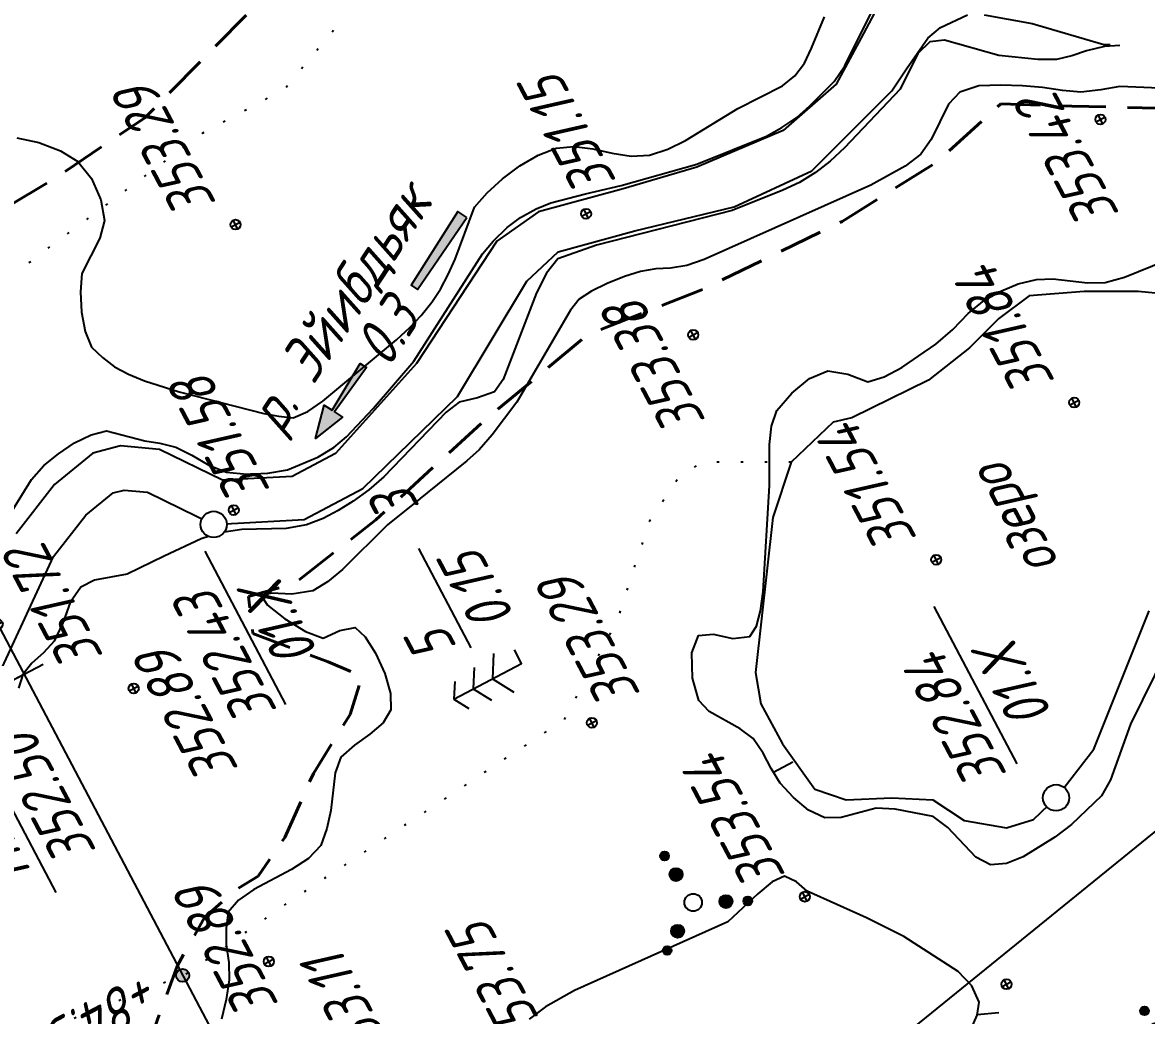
# Model space of a CAD drawing. Extents: x 1519167 to 1519613, y 2186570 to 2187012.
# Drawn here: x 1519408 to 1519459.5, y 2186813.5 to 2186859 of the extents above; entities that cross this region are included whole.
import ezdxf
from ezdxf.enums import TextEntityAlignment as Align

# ---------------------------------------------------------------- set-up
doc = ezdxf.new("R2010")
doc.units = 0
doc.linetypes.add('IZ_HIDDEN', pattern=[3, 2, -1])
doc.linetypes.add('ИИDot', pattern=[1, 0, -1])
for name, color, linetype, lineweight in [('ИИ_ГИДРОГРАФИЯ_025', 3, 'Continuous', 25), ('ИИ_ГИДРОЛОГИЯ_025', 150, 'Continuous', 25), ('ИИ_КОНТУР_025', 7, 'ИИDot', 25), ('ИИ_ОТМЕТКА_025', 7, 'Continuous', 25), ('ИИ_ПИКЕТАЖ_025', 7, 'Continuous', 25), ('ИИ_РАЗМЕР_025', 7, 'Continuous', 25), ('ИИ_РЕЛЬЕФ_025', 34, 'Continuous', 25), ('ИИ_ТЕКСТ_025', 7, 'Continuous', 25), ('ИИ_ТРАССА_АД_025', 1, 'Continuous', 25), ('ИИ_ТРАССА_ЛЭП_025', 7, 'Continuous', 25), ('ИИ_УГОДЬЯ_025', 7, 'Continuous', 25)]:
    doc.layers.add(name, color=color, linetype=linetype, lineweight=lineweight)
doc.styles.add('VNIPISIMPLEXCUR', font='simplex.shx', dxfattribs={"width": 0.8, "oblique": 15})
doc.dimstyles.new('ИИ-1000-м-dm$2', dxfattribs={"dimtxt": 2.5, "dimasz": 2.5, "dimexe": 1.25, "dimexo": 0, "dimgap": 1, "dimtad": 2, "dimtoh": 1, "dimzin": 1, "dimdsep": 46, "dimtxsty": 'VNIPISIMPLEXCUR', "dimcen": 2.5, "dimaunit": 1, "dimazin": 0, "dimtfac": 1, "dimtmove": 1, "dimatfit": 2, "dimfxl": 1, "dimarcsym": 0})

# ---------------------------------------------------------------- blocks, each defined once
blk = doc.blocks.new('ИИ053952')
at = {"linetype": 'Continuous', "lineweight": 25}
h = blk.add_hatch(color=0, dxfattribs=at)
edge = h.paths.add_edge_path()
edge.add_arc((-1.309, 2.13), 0.2, 0, 360)
h = blk.add_hatch(color=0, dxfattribs=at)
edge = h.paths.add_edge_path()
edge.add_arc((-0.785, 1.278), 0.3, 0, 360)
h = blk.add_hatch(color=0, dxfattribs=at)
edge = h.paths.add_edge_path()
edge.add_arc((1.499, 0.041), 0.3, 0, 360)
h = blk.add_hatch(color=0, dxfattribs=at)
edge = h.paths.add_edge_path()
edge.add_arc((2.499, 0.068), 0.2, 0, 360)
h = blk.add_hatch(color=0, dxfattribs=at)
edge = h.paths.add_edge_path()
edge.add_arc((-0.714, -1.319), 0.3, 0, 360)
h = blk.add_hatch(color=0, dxfattribs=at)
edge = h.paths.add_edge_path()
edge.add_arc((-1.19, -2.198), 0.2, 0, 360)
at = {"color": 0, "linetype": 'Continuous', "lineweight": 25}
for centre, radius in [((-1.309, 2.13), 0.2), ((-0.785, 1.278), 0.3), ((0, 0), 0.4), ((1.499, 0.041), 0.3), ((2.499, 0.068), 0.2), ((-0.714, -1.319), 0.3), ((-1.19, -2.198), 0.2)]:
    blk.add_circle(centre, radius, dxfattribs=at)
blk = doc.blocks.new('PICKET')
at = {"color": 0, "linetype": 'Continuous', "lineweight": 25}
for p, q in [((-0.23, 0), (0.23, 0)), ((0, 0.23), (0, -0.23))]:
    blk.add_line(p, q, dxfattribs=at)
blk.add_circle((0, 0), 0.23, dxfattribs=at)
at = {"color": 0, "linetype": 'Continuous', "style": 'VNIPISIMPLEXCUR', "oblique": 15, "width": 0.8}
blk.add_attdef('OTMETKA', (1.25, 0.3), '', height=2, dxfattribs=at)
at = {"color": 8, "linetype": 'Continuous', "style": 'VNIPISIMPLEXCUR', "oblique": 15, "width": 0.8, "flags": 1}
blk.add_attdef('NOMER', (1.25, -2.7), '', height=2, dxfattribs=at)
blk = doc.blocks.new('ИИ053296')
at = {"color": 0, "linetype": 'Continuous', "lineweight": 25}
blk.add_lwpolyline([(0, 0), (1, 0)], dxfattribs=at)
blk = doc.blocks.new('ИИ052131')
at = {"color": 7, "linetype": 'Continuous', "style": 'VNIPISIMPLEXCUR', "oblique": 15, "width": 0.8}
for tag, p in [('HEIGHT', (1.3, 0.7)), ('DATE', (1.3, -2.7))]:
    blk.add_attdef(tag, p, '', height=2, dxfattribs=at)
at = {"color": 0, "linetype": 'Continuous', "lineweight": 25}
blk.add_wipeout([(-0.532, -0.284), (-0.466, -0.382), (-0.382, -0.466), (-0.284, -0.532), (-0.175, -0.577), (-0.059, -0.6), (0.059, -0.6), (0.175, -0.577), (0.284, -0.532), (0.382, -0.466), (0.466, -0.382), (0.532, -0.284), (0.577, -0.175), (0.6, -0.059), (0.6, 0.059), (0.577, 0.175), (0.532, 0.284), (0.466, 0.382), (0.382, 0.466), (0.284, 0.532), (0.175, 0.577), (0.059, 0.6), (-0.059, 0.6), (-0.175, 0.577), (-0.284, 0.532), (-0.382, 0.466), (-0.466, 0.382), (-0.532, 0.284), (-0.577, 0.175), (-0.6, 0.059), (-0.6, -0.059), (-0.577, -0.175)], dxfattribs=at)
blk.add_circle((0, 0), 0.6, dxfattribs=at)
blk = doc.blocks.new('ИИ053672А')
at = {"color": 0, "linetype": 'Continuous'}
for points in [[(0.7, 3.096), (0, 3.5), (-0.7, 3.096)], [(0, 3.5), (0, 0), (0.7, 0)], [(0.85, 2.009), (0, 2.5), (-0.85, 2.009)], [(1, 0.923), (0, 1.5), (-1, 0.923)]]:
    blk.add_lwpolyline(points, dxfattribs=at)
at = {"color": 0, "linetype": 'Continuous', "style": 'VNIPISIMPLEXCUR', "oblique": 15, "width": 0.8}
blk.add_attdef('RACE1', text='', height=2, dxfattribs=at).set_placement((-2, 2.25), align=Align.RIGHT)
blk.add_attdef('HEIGHT', (2, 2.25), '', height=2, dxfattribs=at)
blk.add_attdef('DISTANCE', text='', height=2, dxfattribs=at).set_placement((8.5, 1.75), align=Align.MIDDLE_LEFT)
blk.add_attdef('RACE2', text='', height=2, dxfattribs=at).set_placement((-2, 1.25), align=Align.TOP_RIGHT)
blk.add_attdef('THICKNESS', text='', height=2, dxfattribs=at).set_placement((2, 1.25), align=Align.TOP_LEFT)
blk = doc.blocks.new('*D42')
at = {"layer": 'Defpoints', "color": 0, "transparency": 16777216}
for p in [(1519482.409, 2186840.189), (1519363.307, 2186746.816), (1519375.849, 2186713.319), (1519273.871, 2186671.021), (1519434.058, 2186602.839)]:
    blk.add_point(p, dxfattribs=at)
at = {"layer": 'ИИ_РАЗМЕР_025', "color": 0, "lineweight": -2, "transparency": 16777216}
for p, q in [((1519367.834, 2186756.781), (1519364.262, 2186763.563)), ((1519362.071, 2186747.221), (1519367.834, 2186756.781)), ((1519360.927, 2186741.642), (1519357.69, 2186747.786))]:
    blk.add_line(p, q, dxfattribs=at)
blk.add_arc((1519360.927, 2186741.642), 5.695, 59.2744, 97.5583, dxfattribs=at)
at = {"layer": 'ИИ_РАЗМЕР_025', "color": 0, "transparency": 16777216}
for points in [[(1519360.279, 2186746.97), (1519360.077, 2186747.605), (1519358.272, 2186746.68)], [(1519364.055, 2186746.79), (1519363.619, 2186746.285), (1519365.35, 2186745.23)]]:
    blk.add_solid(points, dxfattribs=at)
at = {"layer": 'ИИ_РАЗМЕР_025', "color": 0, "transparency": 16777216, "insert": (1519364.436, 2186759.605), "char_height": 2, "attachment_point": 5, "rotation": 117.7798, "style": 'VNIPISIMPLEXCUR'}
blk.add_mtext("78°44'", dxfattribs=at)
blk = doc.blocks.new('*D43')
at = {"layer": 'Defpoints', "color": 0, "transparency": 16777216}
for p in [(1519297.92, 2186946.834), (1519482.409, 2186840.189), (1519396.448, 2186775.815), (1519273.871, 2186671.021), (1519469.341, 2186621.426)]:
    blk.add_point(p, dxfattribs=at)
at = {"layer": 'ИИ_РАЗМЕР_025', "color": 0, "lineweight": -2, "transparency": 16777216}
for p, q in [((1519395.361, 2186782.255), (1519391.789, 2186789.037)), ((1519394.405, 2186776.485), (1519395.361, 2186782.255))]:
    blk.add_line(p, q, dxfattribs=at)
blk.add_arc((1519392.515, 2186767.266), 9.411, 51.249, 105.5802, dxfattribs=at)
at = {"layer": 'ИИ_РАЗМЕР_025', "color": 0, "transparency": 16777216}
for points in [[(1519390.11, 2186776.021), (1519389.864, 2186776.641), (1519388.129, 2186775.592)], [(1519398.64, 2186774.841), (1519398.17, 2186774.369), (1519399.823, 2186773.195)]]:
    blk.add_solid(points, dxfattribs=at)
at = {"layer": 'ИИ_РАЗМЕР_025', "color": 0, "transparency": 16777216, "insert": (1519391.963, 2186785.079), "char_height": 2, "attachment_point": 5, "rotation": 117.7798, "style": 'VNIPISIMPLEXCUR'}
blk.add_mtext("78°44'", dxfattribs=at)
blk = doc.blocks.new('ИИ15001')
at = {"color": 0, "linetype": 'Continuous', "lineweight": 25}
blk.add_lwpolyline([(0, 1), (0, -1)], dxfattribs=at)
at = {"color": 0, "linetype": 'Continuous', "lineweight": 25, "style": 'VNIPISIMPLEXCUR', "oblique": 15, "width": 0.8}
blk.add_attdef('STATIONING', text='', height=2, dxfattribs=at).set_placement((0, 2), align=Align.CENTER)
at = {"color": 7, "linetype": 'Continuous', "lineweight": 25, "style": 'VNIPISIMPLEXCUR', "oblique": 15, "width": 0.8}
blk.add_attdef('HEIGHT', text='', height=2, dxfattribs=at).set_placement((0, -2), align=Align.TOP_CENTER)
blk = doc.blocks.new('ИИ15002')
at = {"linetype": 'Continuous', "lineweight": 25}
h = blk.add_hatch(color=0, dxfattribs=at)
edge = h.paths.add_edge_path()
edge.add_arc((0, 0), 0.3, 0, 360)
at = {"color": 0, "linetype": 'Continuous', "lineweight": 25}
blk.add_circle((0, 0), 0.3, dxfattribs=at)
at = {"color": 0, "linetype": 'Continuous', "style": 'VNIPISIMPLEXCUR', "oblique": 15, "width": 0.8}
blk.add_attdef('STATIONING', (1, 1.3), '', height=2, rotation=90, dxfattribs=at)
at = {"color": 7, "linetype": 'Continuous', "style": 'VNIPISIMPLEXCUR', "oblique": 15, "width": 0.8}
blk.add_attdef('HEIGHT', text='', height=2, dxfattribs=at).set_placement((0, -1.3), align=Align.TOP_CENTER)
blk = doc.blocks.new('ИИ0523812')
at = {"linetype": 'Continuous', "lineweight": 25}
for points in [[(1.5, 0.062), (4, 0.167), (4, -0.167), (1.5, -0.062), (1.5, -0.5), (0, 0), (1.5, 0.5)], [(12.274, -0.25), (12.274, 0.25), (8.274, 0.172), (8.274, -0.172)]]:
    blk.add_hatch(color=0, dxfattribs=at).paths.add_polyline_path(points)
at = {"color": 0, "linetype": 'Continuous', "lineweight": 25}
for points in [[(1.5, 0.062), (4, 0.167), (4, -0.167), (1.5, -0.062), (1.5, -0.5), (0, 0), (1.5, 0.5)], [(12.274, -0.25), (12.274, 0.25), (8.274, 0.172), (8.274, -0.172)]]:
    blk.add_lwpolyline(points, close=True, dxfattribs=at)
at = {"color": 0, "linetype": 'Continuous', "style": 'VNIPISIMPLEXCUR', "oblique": 15, "width": 0.8}
blk.add_attdef('SPEED', text='', height=2, dxfattribs=at).set_placement((5.871, -0.048), align=Align.MIDDLE)

msp = doc.modelspace()

# ---------------------------------------------------------------- linework, layer by layer
at = {"layer": 'ИИ_ГИДРОГРАФИЯ_025', "flags": 128}
msp.add_lwpolyline([(1519452.08, 2186859.365), (1519454.276, 2186858.963), (1519457.55, 2186858.006), (1519457.845, 2186858.002)], dxfattribs=at)

# ---------------------------------------------------------------- block references
at = {"layer": 'ИИ_ОТМЕТКА_025', "rotation": 117.7797222222222}
for p, values in [((1519449.883, 2186834.399, 354.86), {'OTMETKA': '351.54'}), ((1519443.862, 2186818.962, 353.54), {'OTMETKA': '353.54'})]:
    msp.add_blockref('PICKET', p, dxfattribs=at).add_auto_attribs(values)
at = {"layer": 'ИИ_ОТМЕТКА_025'}
ref = msp.add_blockref('PICKET', (1519419.311, 2186815.99, 353.11), dxfattribs=dict(at, rotation=117.7797222222222))
ref.add_attrib('OTMETKA', '353.11', (1519425.27, 2186811.51, 353.11), dxfattribs={"layer": '0', "color": 0, "linetype": 'Continuous', "height": 2, "rotation": 117.7797, "style": 'VNIPISIMPLEXCUR', "oblique": 15, "width": 0.8})
ref = msp.add_blockref('PICKET', (1519453.1, 2186814.95, 353.47), dxfattribs=dict(at, rotation=117.7797222222222))
ref.add_attrib('OTMETKA', '353.47', (1519459.279, 2186807.025, 353.47), dxfattribs={"layer": '0', "color": 0, "linetype": 'Continuous', "height": 2, "rotation": 117.7797, "style": 'VNIPISIMPLEXCUR', "oblique": 15, "width": 0.8})
at = {"layer": 'ИИ_РЕЛЬЕФ_025'}
for p, rotation in [((1519442.428, 2186824.659, 353), 28.34160846591182), ((1519451.76, 2186813.561, 353.5), 5.297046795911909)]:
    msp.add_blockref('ИИ053296', p, dxfattribs=dict(at, rotation=rotation))
at = {"layer": 'ИИ_УГОДЬЯ_025'}
msp.add_blockref('ИИ053952', (1519460.732, 2186811.596), dxfattribs=at)

# ---------------------------------------------------------------- wipeouts: each hides what was drawn before it
at = {"lineweight": 0}
for points, layer in [([(1519475.135, 2186854.627), (1519457.888, 2186854.725), (1519457.875, 2186852.445), (1519475.122, 2186852.347)], 'ИИ_ГИДРОЛОГИЯ_025'), ([(1519433.835, 2186851.608), (1519429.952, 2186858.98), (1519427.934, 2186857.918), (1519431.818, 2186850.545)], 'ИИ_ОТМЕТКА_025'), ([(1519416.829, 2186850.508), (1519412.91, 2186857.948), (1519410.892, 2186856.885), (1519414.812, 2186849.446)], 'ИИ_ОТМЕТКА_025'), ([(1519439.5, 2186840.788), (1519435.546, 2186848.295), (1519433.528, 2186847.232), (1519437.483, 2186839.725)], 'ИИ_ОТМЕТКА_025'), ([(1519419.34, 2186838.827), (1519415.385, 2186846.334), (1519413.368, 2186845.272), (1519417.323, 2186837.764)], 'ИИ_ОТМЕТКА_025'), ([(1519419.874, 2186827.507), (1519415.884, 2186835.081), (1519413.867, 2186834.019), (1519417.857, 2186826.444)], 'ИИ_ОТМЕТКА_025'), ([(1519453.301, 2186824.585), (1519449.407, 2186831.978), (1519447.389, 2186830.915), (1519451.284, 2186823.522)], 'ИИ_ОТМЕТКА_025'), ([(1519418.604, 2186816.988), (1519415.04, 2186823.753), (1519413.023, 2186822.691), (1519416.587, 2186815.925)], 'ИИ_ОТМЕТКА_025'), ([(1519432.196, 2186811.648), (1519428.242, 2186819.155), (1519426.224, 2186818.092), (1519430.179, 2186810.585)], 'ИИ_ОТМЕТКА_025'), ([(1519442.354, 2186809.408), (1519438.647, 2186816.443), (1519436.63, 2186815.381), (1519440.336, 2186808.345)], 'ИИ_ОТМЕТКА_025'), ([(1519458.709, 2186835.382), (1519454.813, 2186842.777), (1519452.796, 2186841.714), (1519456.692, 2186834.319)], 'ИИ_ТЕКСТ_025'), ([(1519427.479, 2186831.933), (1519426.721, 2186833.374), (1519424.703, 2186832.311), (1519425.462, 2186830.871)], 'ИИ_УГОДЬЯ_025')]:
    msp.add_wipeout(points, dxfattribs=at).dxf.layer = layer

# ---------------------------------------------------------------- next in the draw order: linework, layer by layer
at = {"layer": 'ИИ_РЕЛЬЕФ_025', "elevation": 353}
msp.add_lwpolyline([(1519407.764, 2186853.722), (1519408.771, 2186853.508), (1519409.774, 2186853.133), (1519410.559, 2186852.645), (1519411.194, 2186851.858), (1519411.623, 2186850.889), (1519411.785, 2186849.936), (1519411.578, 2186849.128), (1519410.745, 2186847.519), (1519410.688, 2186846.672), (1519410.735, 2186845.739), (1519410.896, 2186844.85), (1519411.182, 2186844.131), (1519411.691, 2186843.661), (1519412.243, 2186843.236), (1519412.883, 2186842.905), (1519413.618, 2186842.594), (1519415.197, 2186842.089), (1519419.089, 2186841.093), (1519419.757, 2186840.98), (1519420.428, 2186840.906), (1519421.095, 2186841.188), (1519421.779, 2186841.67), (1519425.161, 2186844.474), (1519425.776, 2186845.038), (1519426.296, 2186845.584), (1519426.782, 2186846.2), (1519427.167, 2186846.797), (1519427.529, 2186847.461), (1519427.849, 2186848.171), (1519428.739, 2186850.544), (1519429.316, 2186851.2), (1519430.021, 2186851.849), (1519430.811, 2186852.441), (1519431.645, 2186852.926), (1519432.478, 2186853.253), (1519433.296, 2186853.336), (1519434.155, 2186853.219), (1519435.034, 2186853.03), (1519435.906, 2186852.893), (1519436.747, 2186852.933), (1519437.58, 2186853.2), (1519438.391, 2186853.607), (1519440.789, 2186855.069), (1519442.844, 2186856.105), (1519443.411, 2186856.563), (1519443.84, 2186857.155), (1519444.169, 2186857.841), (1519444.77, 2186859.27)], dxfattribs=at)

# ---------------------------------------------------------------- next in the draw order: block references
at = {"layer": 'ИИ_ГИДРОГРАФИЯ_025', "color": 7}
ref = msp.add_blockref('ИИ0523812', (1519421.447, 2186839.954), dxfattribs=dict(at, rotation=56.77076479092733))
ref.add_attrib('SPEED', '0.3', dxfattribs={"layer": '0', "color": 7, "linetype": 'Continuous', "height": 2, "rotation": 56.7708, "style": 'VNIPISIMPLEXCUR', "oblique": 15, "width": 0.8}).set_placement((1519424.704, 2186844.839), align=Align.MIDDLE)
at = {"layer": 'ИИ_ОТМЕТКА_025'}
ref = msp.add_blockref('PICKET', (1519433.842, 2186850.248, 351.15), dxfattribs=dict(at, rotation=117.7791666666666))
ref.add_attrib('OTMETKA', '351.15', (1519435.267, 2186851.73, 351.15), dxfattribs={"layer": '0', "color": 0, "linetype": 'Continuous', "height": 2, "rotation": 117.7792, "style": 'VNIPISIMPLEXCUR', "oblique": 15, "width": 0.8})
at = {"layer": 'ИИ_ОТМЕТКА_025', "rotation": 117.7797222222222}
for p, values in [((1519417.79, 2186849.75, 353.29), {'OTMETKA': '353.29'}), ((1519456.203, 2186841.596, 354.56), {'OTMETKA': '351.84'}), ((1519433.13, 2186811.36, 353.75), {'OTMETKA': '353.75'})]:
    msp.add_blockref('PICKET', p, dxfattribs=at).add_auto_attribs(values)
at = {"layer": 'ИИ_ОТМЕТКА_025'}
ref = msp.add_blockref('PICKET', (1519438.75, 2186844.7, 353.38), dxfattribs=dict(at, rotation=117.7797222222222))
ref.add_attrib('OTMETKA', '353.38', (1519439.359, 2186840.756, 353.38), dxfattribs={"layer": '0', "color": 0, "linetype": 'Continuous', "height": 2, "rotation": 117.7797, "style": 'VNIPISIMPLEXCUR', "oblique": 15, "width": 0.8})
at = {"layer": 'ИИ_ПИКЕТАЖ_025', "color": 7, "rotation": 117.7792673710349}
msp.add_blockref('ИИ15002', (1519415.366, 2186815.354, 352.89), dxfattribs=at).add_auto_attribs({'STATIONING': '+84.50', 'HEIGHT': '352.89'})
at = {"layer": 'ИИ_УГОДЬЯ_025'}
msp.add_blockref('ИИ053952', (1519438.748, 2186818.695), dxfattribs=at)

# ---------------------------------------------------------------- next in the draw order: texts
at = {"layer": 'ИИ_ГИДРОГРАФИЯ_025', "color": 7, "style": 'VNIPISIMPLEXCUR', "oblique": 15, "width": 0.8}
msp.add_text('р. Эйибдьяк', height=2, rotation=56.7708, dxfattribs=at).set_placement((1519419.859, 2186840.09))

# ---------------------------------------------------------------- next in the draw order: wipeouts: each hides what was drawn before it
at = {"lineweight": 0}
for points, layer in [([(1519458.448, 2186850.259), (1519454.506, 2186857.744), (1519452.488, 2186856.681), (1519456.431, 2186849.197)], 'ИИ_ОТМЕТКА_025'), ([(1519421.732, 2186830.209), (1519419.304, 2186834.817), (1519417.287, 2186833.755), (1519419.715, 2186829.146)], 'ИИ_ОТМЕТКА_025'), ([(1519414.014, 2186824.568), (1519410.095, 2186832.007), (1519408.078, 2186830.945), (1519411.997, 2186823.505)], 'ИИ_ОТМЕТКА_025'), ([(1519455.359, 2186827.402), (1519452.932, 2186832.011), (1519450.914, 2186830.948), (1519453.342, 2186826.339)], 'ИИ_ОТМЕТКА_025'), ([(1519452.394, 2186815.948), (1519448.368, 2186823.59), (1519446.351, 2186822.527), (1519450.376, 2186814.885)], 'ИИ_ОТМЕТКА_025'), ([(1519455.575, 2186834.512), (1519452.461, 2186840.422), (1519451.034, 2186839.67), (1519454.147, 2186833.76)], 'ИИ_ТЕКСТ_025'), ([(1519430.813, 2186831.597), (1519428.456, 2186836.07), (1519426.439, 2186835.008), (1519428.796, 2186830.534)], 'ИИ_УГОДЬЯ_025')]:
    msp.add_wipeout(points, dxfattribs=at).dxf.layer = layer

# ---------------------------------------------------------------- next in the draw order: linework, layer by layer
at = {"layer": 'ИИ_ГИДРОГРАФИЯ_025', "flags": 128}
msp.add_lwpolyline([(1519461.662, 2186846.435), (1519459.135, 2186846.682), (1519456.659, 2186846.682), (1519454.132, 2186846.484), (1519452.745, 2186845.445), (1519451.408, 2186844.109), (1519449.526, 2186842.624), (1519446.009, 2186840.892), (1519445.167, 2186840.694), (1519443.235, 2186838.863), (1519442.393, 2186836.339), (1519441.6, 2186829.235), (1519441.848, 2186827.799), (1519442.838, 2186825.968), (1519444.324, 2186823.89), (1519445.761, 2186823.395), (1519447.841, 2186823.494), (1519449.724, 2186823.395), (1519451.16, 2186822.454), (1519453.092, 2186822.108), (1519454.33, 2186822.504), (1519455.371, 2186823.494), (1519457.104, 2186825.721), (1519459.631, 2186832.056)], dxfattribs=at)
at = {"layer": 'ИИ_ОТМЕТКА_025'}
for points in [[(1519420.097, 2186827.77), (1519416.396, 2186834.796)], [(1519453.584, 2186825.049), (1519449.786, 2186832.259)]]:
    msp.add_lwpolyline(points, dxfattribs=at)
at = {"layer": 'ИИ_ПИКЕТАЖ_025', "color": 7}
msp.add_lwpolyline([(1519409.573, 2186819.147), (1519405.126, 2186827.59), (1519408.096, 2186829.154)], dxfattribs=at)
at = {"layer": 'ИИ_РЕЛЬЕФ_025'}
for points, elevation in [([(1519460.45, 2186830.237), (1519458.774, 2186826.864), (1519457.859, 2186824.318), (1519457.45, 2186823.584), (1519456.078, 2186822.263), (1519455.319, 2186821.682), (1519453.866, 2186820.793), (1519453.099, 2186820.482), (1519452.373, 2186820.419), (1519451.692, 2186820.766), (1519450.408, 2186822.133), (1519449.733, 2186822.637), (1519447.994, 2186822.973), (1519447.132, 2186823.009), (1519445.528, 2186822.588), (1519444.773, 2186822.572), (1519444.035, 2186822.926), (1519443.344, 2186823.51), (1519442.737, 2186824.156), (1519442.322, 2186824.831), (1519441.953, 2186825.539), (1519441.499, 2186826.206), (1519440.898, 2186826.654), (1519439.478, 2186827.439), (1519439.002, 2186827.95), (1519438.711, 2186828.97), (1519438.692, 2186830.128), (1519438.986, 2186830.93), (1519439.657, 2186830.99), (1519440.568, 2186830.786), (1519441.339, 2186830.884), (1519441.644, 2186831.353), (1519441.839, 2186832.061), (1519441.954, 2186832.943), (1519442.244, 2186837.806), (1519442.243, 2186839.671), (1519442.339, 2186840.52), (1519442.586, 2186841.237), (1519443.271, 2186842.024), (1519444.081, 2186842.705), (1519444.923, 2186843.049), (1519445.838, 2186842.9), (1519446.752, 2186842.546), (1519447.496, 2186842.771), (1519448.308, 2186843.205), (1519449.864, 2186844.273), (1519450.636, 2186844.952), (1519451.341, 2186845.676), (1519452.086, 2186846.287), (1519452.842, 2186846.709), (1519453.633, 2186847.034), (1519454.472, 2186847.244), (1519455.218, 2186847.267), (1519456.809, 2186847.077), (1519457.614, 2186847.105), (1519458.505, 2186847.339), (1519462.911, 2186849.128)], 353), ([(1519451.456, 2186812.832), (1519451.756, 2186813.538), (1519451.845, 2186814.132), (1519451.505, 2186814.883), (1519450.888, 2186815.537), (1519448.395, 2186817.133), (1519446.681, 2186817.985), (1519443.97, 2186819.216), (1519443.479, 2186819.639), (1519442.937, 2186819.894), (1519442.37, 2186819.647), (1519441.711, 2186819.096), (1519440.338, 2186817.813), (1519433.317, 2186814.664), (1519431.987, 2186813.917), (1519431.234, 2186813.347)], 353.5)]:
    msp.add_lwpolyline(points, dxfattribs=dict(at, elevation=elevation))

# ---------------------------------------------------------------- next in the draw order: block references
at = {"layer": 'ИИ_ОТМЕТКА_025'}
ref = msp.add_blockref('PICKET', (1519457.4, 2186854.57, 353.42), dxfattribs=dict(at, rotation=117.7797222222222))
ref.add_attrib('OTMETKA', '353.42', (1519458.307, 2186850.227, 353.42), dxfattribs={"layer": '0', "color": 0, "linetype": 'Continuous', "height": 2, "rotation": 117.7797, "style": 'VNIPISIMPLEXCUR', "oblique": 15, "width": 0.8})
ref = msp.add_blockref('PICKET', (1519406.892, 2186831.441, 351.72), dxfattribs=dict(at, rotation=117.7792673703056))
ref.add_attrib('OTMETKA', '351.72', (1519411.769, 2186829.971, 351.72), dxfattribs={"layer": '0', "color": 0, "linetype": 'Continuous', "height": 2, "rotation": 117.7793, "style": 'VNIPISIMPLEXCUR', "oblique": 15, "width": 0.8})
ref = msp.add_blockref('PICKET', (1519413.121, 2186828.503, 352.89), dxfattribs=dict(at, rotation=117.7797222222222))
ref.add_attrib('OTMETKA', '352.89', (1519417.961, 2186824.801, 352.89), dxfattribs={"layer": '0', "color": 0, "linetype": 'Continuous', "height": 2, "rotation": 117.7797, "style": 'VNIPISIMPLEXCUR', "oblique": 15, "width": 0.8})
at = {"layer": 'ИИ_ПИКЕТАЖ_025', "color": 7}
ref = msp.add_blockref('ИИ15001', (1519408.096, 2186829.154, 352.5), dxfattribs=dict(at, rotation=117.7792667883513))
ref.add_attrib('STATIONING', 'ПК11', dxfattribs={"layer": '0', "color": 0, "linetype": 'Continuous', "lineweight": 25, "height": 2, "rotation": 117.7793, "style": 'VNIPISIMPLEXCUR', "oblique": 15, "width": 0.8}).set_placement((1519407.441, 2186822.071, 352.5), align=Align.CENTER)
ref.add_attrib('HEIGHT', '352.50', dxfattribs={"layer": '0', "color": 7, "linetype": 'Continuous', "lineweight": 25, "height": 2, "rotation": 117.7793, "style": 'VNIPISIMPLEXCUR', "oblique": 15, "width": 0.8}).set_placement((1519408.197, 2186822.936, 352.5), align=Align.TOP_CENTER)

# ---------------------------------------------------------------- next in the draw order: texts
at = {"layer": 'ИИ_ТЕКСТ_025', "style": 'VNIPISIMPLEXCUR', "oblique": 15, "width": 0.8}
msp.add_text('озеро', height=2, rotation=117.7797, dxfattribs=at).set_placement((1519455.563, 2186834.233))

# ---------------------------------------------------------------- next in the draw order: wipeouts: each hides what was drawn before it
at = {"lineweight": 0}
for points, layer in [([(1519436.513, 2186828.264), (1519432.594, 2186835.704), (1519430.577, 2186834.641), (1519434.496, 2186827.202)], 'ИИ_ОТМЕТКА_025'), ([(1519426.849, 2186836.035), (1519426.055, 2186837.543), (1519424.037, 2186836.481), (1519424.832, 2186834.973)], 'ИИ_УГОДЬЯ_025')]:
    msp.add_wipeout(points, dxfattribs=at).dxf.layer = layer

# ---------------------------------------------------------------- next in the draw order: linework, layer by layer
at = {"layer": 'ИИ_ГИДРОГРАФИЯ_025', "flags": 128}
for points in [[(1519447.512, 2186860.328), (1519446.552, 2186858.508), (1519445.294, 2186856.192), (1519442.872, 2186854.067), (1519438.918, 2186852.389), (1519435.535, 2186851.39), (1519431.659, 2186850.33), (1519429.751, 2186848.998), (1519426.08, 2186843.393), (1519422.36, 2186839.268), (1519420.374, 2186838.21), (1519417.194, 2186838.041), (1519414.304, 2186839.446), (1519412.514, 2186839.614), (1519411.246, 2186839.284), (1519409.49, 2186837.844), (1519407.735, 2186835.59)], [(1519395.966, 2186812.909), (1519397.757, 2186814.369), (1519399.408, 2186816.471), (1519403.444, 2186823.421), (1519407.008, 2186829.265), (1519409.454, 2186834.541), (1519410.931, 2186836.439), (1519412.175, 2186837.459), (1519412.678, 2186837.59), (1519413.756, 2186837.489), (1519416.784, 2186836.016), (1519420.923, 2186836.236), (1519423.61, 2186837.668), (1519427.955, 2186841.87), (1519431.134, 2186847.163), (1519432.56, 2186848.503), (1519436.082, 2186849.466), (1519440.62, 2186850.56), (1519444.187, 2186852.212), (1519447.848, 2186855.877), (1519448.52, 2186856.885), (1519449.492, 2186858.287), (1519450.071, 2186858.779), (1519451.306, 2186859.365)]]:
    msp.add_lwpolyline(points, dxfattribs=at)
at = {"layer": 'ИИ_ГИДРОЛОГИЯ_025', "linetype": 'IZ_HIDDEN', "lineweight": 40, "flags": 128}
for points in [[(1519457.012, 2186867.71), (1519451.777, 2186871.093), (1519446.018, 2186877.655), (1519439.043, 2186880.697), (1519434.972, 2186879.321), (1519432.419, 2186877.976), (1519428.436, 2186876.069), (1519424.129, 2186871.498), (1519422.739, 2186869.038), (1519421.373, 2186865.44), (1519418.759, 2186859.841), (1519413.631, 2186854.645), (1519409.619, 2186851.943), (1519407.145, 2186850.448), (1519405.258, 2186846.383), (1519403.601, 2186838.602), (1519401.123, 2186830.196), (1519393.797, 2186824.801), (1519384.129, 2186822.395), (1519374.553, 2186820.436), (1519369.652, 2186818.814), (1519367.682, 2186822.19), (1519368.811, 2186826.239), (1519363.039, 2186826.269), (1519358.628, 2186826.631), (1519353.108, 2186829.097), (1519350.513, 2186833.295), (1519353.435, 2186838.673), (1519357.537, 2186842.177), (1519356.729, 2186844.438), (1519354.491, 2186846.138), (1519348.98, 2186848.224), (1519339.139, 2186848.23), (1519327.032, 2186839.165), (1519321.847, 2186836.626), (1519317.317, 2186835.391), (1519313.411, 2186836.979), (1519310.223, 2186840.482), (1519307.12, 2186847.099), (1519303.243, 2186854.46), (1519298.878, 2186856.191), (1519293.835, 2186854.11), (1519288.083, 2186846.09), (1519285.027, 2186840.832), (1519280.901, 2186838.467), (1519277.906, 2186836.505), (1519274.285, 2186835.365), (1519270.498, 2186834.906), (1519265.454, 2186836.47), (1519258.337, 2186838.253), (1519256.108, 2186838.944), (1519253.794, 2186843.658), (1519253.555, 2186848.618), (1519254.998, 2186853.277), (1519257.468, 2186856.952), (1519262.174, 2186859.6), (1519265.204, 2186862.213), (1519266.661, 2186866.202), (1519265.557, 2186867.655), (1519261.938, 2186870.665), (1519258.67, 2186869.791), (1519254.16, 2186867.415), (1519248, 2186866.882), (1519246.932, 2186866.658), (1519244.006, 2186865.456), (1519240.355, 2186863.702), (1519236.662, 2186860.74), (1519234.456, 2186857.205), (1519226.526, 2186851.671), (1519226.228, 2186846.767), (1519231.933, 2186834.007), (1519229.609, 2186829.731)], [(1519460.641, 2186855.071), (1519456.09, 2186855.18), (1519452.838, 2186855.283), (1519449.919, 2186852.621), (1519445.565, 2186849.895), (1519439.1, 2186846.749), (1519433.919, 2186844.712), (1519429.113, 2186840.711), (1519424.215, 2186836.229), (1519420.481, 2186833.311), (1519418.373, 2186832.719), (1519418.58, 2186831.013), (1519422.028, 2186829.717), (1519423.581, 2186829.066), (1519423.037, 2186827.31), (1519421.351, 2186824.606), (1519420.045, 2186821.67), (1519418.817, 2186819.9), (1519417.771, 2186819.262), (1519416.361, 2186818.001), (1519415.109, 2186815.785), (1519413.978, 2186812.682), (1519411.746, 2186809.864), (1519408.873, 2186808.264), (1519406.972, 2186807.608), (1519403.691, 2186809.079), (1519399.481, 2186810.408), (1519397.23, 2186810.087), (1519394.634, 2186809.929), (1519390.956, 2186809.202), (1519386.986, 2186806.074), (1519384.277, 2186804.819), (1519381.262, 2186801.848), (1519380.466, 2186799.094), (1519379.481, 2186796.399), (1519383.329, 2186791.749), (1519385.453, 2186788.402), (1519385.617, 2186786.548), (1519386.707, 2186783.196), (1519388.466, 2186780.286), (1519389.57, 2186777.708), (1519390.415, 2186775.247), (1519392.42, 2186770.383), (1519391.233, 2186769.359), (1519389.206, 2186769.68), (1519389.206, 2186769.68), (1519386.98, 2186769.672), (1519382.572, 2186771.229), (1519378.943, 2186772.227), (1519374.724, 2186770.296), (1519372.444, 2186767.446), (1519371.123, 2186764.616), (1519373.511, 2186758.793), (1519379.131, 2186756.225), (1519384.55, 2186755.878), (1519390.544, 2186755.544), (1519396.266, 2186755.357), (1519399.508, 2186754.464), (1519402.962, 2186753.818), (1519405.104, 2186750.86), (1519407.059, 2186746.355), (1519406.364, 2186744.42), (1519401.577, 2186741.208), (1519391.862, 2186738.179), (1519383.926, 2186732.432), (1519381.205, 2186724.384), (1519381.265, 2186718.323), (1519382.918, 2186711.882), (1519384.521, 2186704.545), (1519370.376, 2186695.372), (1519360.732, 2186691.276), (1519355.82, 2186688.934), (1519349.763, 2186685.497), (1519345.107, 2186675.667), (1519340.93, 2186661.661), (1519331.999, 2186651.546), (1519321.789, 2186646.659)]]:
    msp.add_lwpolyline(points, dxfattribs=at)
at = {"layer": 'ИИ_КОНТУР_025', "flags": 128}
for points in [[(1519344.966, 2186812.099), (1519347.518, 2186811.341), (1519351.427, 2186810.907), (1519357.942, 2186811.775), (1519361.851, 2186814.726), (1519364.978, 2186819.326), (1519366.889, 2186822.884), (1519370.643, 2186827.872), (1519377.245, 2186830.997), (1519381.762, 2186832.298), (1519387.582, 2186834.989), (1519393.923, 2186837.419), (1519397.137, 2186840.023), (1519405.649, 2186846.011), (1519416.278, 2186853.947), (1519420.013, 2186855.943), (1519424.367, 2186861.177), (1519423.932, 2186864.128), (1519422.021, 2186867.079), (1519420.805, 2186870.117), (1519420.545, 2186873.935), (1519421.5, 2186876.799), (1519425.148, 2186880.618), (1519429.144, 2186882.527), (1519435.485, 2186884.003), (1519442.261, 2186883.829), (1519444.284, 2186883.741)], [(1519443.235, 2186838.863), (1519439.171, 2186838.874), (1519438.139, 2186838.24), (1519436.711, 2186836.099), (1519435.283, 2186831.66), (1519432.823, 2186827.061), (1519420.18, 2186818.689), (1519415.578, 2186815.439), (1519410.579, 2186813.457), (1519405.501, 2186811.316), (1519402.882, 2186809.413), (1519399.311, 2186804.973), (1519385.951, 2186794.388), (1519383.967, 2186791.059), (1519381.507, 2186786.936), (1519377.223, 2186783.923), (1519370.319, 2186780.911), (1519363.336, 2186776.946), (1519359.29, 2186774.33), (1519355.322, 2186773.537), (1519352.227, 2186773.617), (1519349.688, 2186775.837), (1519340.047, 2186796.057)]]:
    msp.add_lwpolyline(points, dxfattribs=at)
at = {"layer": 'ИИ_РЕЛЬЕФ_025'}
for points, elevation in [([(1519407.029, 2186835.794), (1519408.435, 2186838.077), (1519409, 2186838.717), (1519409.671, 2186839.253), (1519410.415, 2186839.748), (1519411.175, 2186840.119), (1519411.873, 2186840.311), (1519413.627, 2186839.846), (1519414.323, 2186839.732), (1519415.054, 2186839.556), (1519415.78, 2186839.193), (1519416.56, 2186838.733), (1519417.379, 2186838.411), (1519418.298, 2186838.311), (1519419.259, 2186838.358), (1519420.165, 2186838.521), (1519421.562, 2186839.101), (1519422.29, 2186839.54), (1519422.866, 2186840.03), (1519424.085, 2186841.334), (1519425.955, 2186843.493), (1519429.097, 2186848.405), (1519429.583, 2186848.989), (1519430.221, 2186849.62), (1519430.833, 2186850.082), (1519431.551, 2186850.479), (1519432.231, 2186850.751), (1519433.817, 2186851.16), (1519435.452, 2186851.539), (1519438.917, 2186852.525), (1519442.11, 2186853.81), (1519442.811, 2186854.197), (1519443.491, 2186854.666), (1519444.089, 2186855.194), (1519445.209, 2186856.313), (1519445.688, 2186857.026), (1519446.884, 2186859.42)], 352.5), ([(1519458.294, 2186857.96), (1519457.589, 2186857.904), (1519456.77, 2186857.719), (1519456.092, 2186857.481), (1519455.387, 2186857.323), (1519454.528, 2186857.32), (1519452.749, 2186857.499), (1519450.263, 2186858.194), (1519449.595, 2186858.124), (1519449.037, 2186857.594), (1519448.225, 2186855.964), (1519445.679, 2186853.263), (1519445.025, 2186852.656), (1519444.35, 2186852.132), (1519443.611, 2186851.687), (1519442.85, 2186851.328), (1519440.529, 2186850.397), (1519434.322, 2186848.816), (1519432.555, 2186848.178), (1519432.028, 2186847.524), (1519431.571, 2186846.623), (1519430.047, 2186842.652), (1519429.643, 2186842.092), (1519428.87, 2186841.815), (1519428.026, 2186841.619), (1519427.428, 2186841.16), (1519424.572, 2186838.196), (1519423.888, 2186837.604), (1519423.175, 2186837.087), (1519422.493, 2186836.647), (1519421.796, 2186836.283), (1519421.039, 2186835.995), (1519420.107, 2186835.831), (1519418.081, 2186835.781), (1519417.071, 2186835.63), (1519416.218, 2186835.351), (1519414.518, 2186834.567), (1519412.818, 2186833.734), (1519411.329, 2186833.455), (1519410.693, 2186833.145), (1519410.213, 2186832.433), (1519409.869, 2186831.508), (1519409.475, 2186830.668), (1519408.988, 2186830.133), (1519408.463, 2186829.663), (1519408.042, 2186829.136), (1519407.839, 2186828.507)], 352.5), ([(1519460.84, 2186855.979), (1519458.286, 2186856.075), (1519457.418, 2186855.922), (1519456.504, 2186855.824), (1519455.657, 2186855.893), (1519454.749, 2186856.035), (1519453.83, 2186856.115), (1519452.84, 2186856.145), (1519451.839, 2186856.109), (1519450.967, 2186855.823), (1519450.441, 2186855.264), (1519449.644, 2186853.653), (1519449.17, 2186852.973), (1519448.454, 2186852.423), (1519446.879, 2186851.561), (1519439.249, 2186848.147), (1519438.46, 2186847.875), (1519437.706, 2186847.75), (1519437.03, 2186847.719), (1519436.332, 2186847.608), (1519435.601, 2186847.37), (1519434.815, 2186847.056), (1519434.087, 2186846.698), (1519433.527, 2186846.329), (1519433.126, 2186845.83), (1519430.671, 2186841.616), (1519429.535, 2186840.116), (1519428.943, 2186839.437), (1519428.378, 2186838.928), (1519424.754, 2186835.99), (1519422.68, 2186833.957), (1519421.996, 2186833.379), (1519421.323, 2186832.977), (1519420.371, 2186832.826), (1519419.431, 2186832.859), (1519418.966, 2186832.752), (1519419.257, 2186832.32), (1519420.043, 2186831.695), (1519420.997, 2186831.112), (1519421.793, 2186830.805), (1519422.558, 2186831.159), (1519423.267, 2186831.29), (1519423.722, 2186830.869), (1519424.202, 2186830.114), (1519424.619, 2186829.191), (1519424.883, 2186828.269), (1519424.907, 2186827.514), (1519424.544, 2186826.928), (1519423.93, 2186826.406), (1519423.23, 2186825.897), (1519422.606, 2186825.351), (1519422.348, 2186824.629), (1519422.157, 2186822.915), (1519421.969, 2186822.081), (1519421.688, 2186821.303), (1519421.122, 2186820.716), (1519420.348, 2186820.211), (1519418.631, 2186819.293), (1519417.917, 2186818.807), (1519417.451, 2186818.255), (1519417.354, 2186817.512), (1519417.359, 2186816.752), (1519417.486, 2186815.952), (1519417.496, 2186815.148), (1519417.354, 2186814.253), (1519417.15, 2186813.343)], 353)]:
    msp.add_lwpolyline(points, dxfattribs=dict(at, elevation=elevation))
at = {"layer": 'ИИ_ТРАССА_АД_025', "flags": 128}
msp.add_lwpolyline([(1519273.871, 2186671.021), (1519482.409, 2186840.189)], dxfattribs=at)
at = {"layer": 'ИИ_УГОДЬЯ_025'}
msp.add_lwpolyline([(1519428.577, 2186830.36), (1519426.179, 2186834.913)], dxfattribs=at)

# ---------------------------------------------------------------- next in the draw order: block references
at = {"layer": 'ИИ_ОТМЕТКА_025'}
ref = msp.add_blockref('PICKET', (1519434.109, 2186826.931, 353.29), dxfattribs=dict(at, rotation=117.7797222222222))
ref.add_attrib('OTMETKA', '353.29', (1519436.372, 2186828.233, 353.29), dxfattribs={"layer": '0', "color": 0, "linetype": 'Continuous', "height": 2, "rotation": 117.7797, "style": 'VNIPISIMPLEXCUR', "oblique": 15, "width": 0.8})
at = {"layer": 'ИИ_УГОДЬЯ_025', "rotation": 117.7797222222222}
msp.add_blockref('ИИ053672А', (1519430.889, 2186829.648), dxfattribs=at).add_auto_attribs({'HEIGHT': '5', 'THICKNESS': '0.15', 'DISTANCE': '3'})

# ---------------------------------------------------------------- next in the draw order: block references
at = {"layer": 'ИИ_ОТМЕТКА_025', "color": 3}
ref = msp.add_blockref('ИИ052131', (1519416.784, 2186836.016, 352.43), dxfattribs=dict(at, rotation=117.7797222222222))
ref.add_attrib('HEIGHT', '352.43', (1519419.733, 2186827.475, 352.43), dxfattribs={"layer": '0', "color": 7, "linetype": 'Continuous', "height": 2, "rotation": 117.7797, "style": 'VNIPISIMPLEXCUR', "oblique": 15, "width": 0.8})
ref.add_attrib('DATE', '01.X', (1519421.626, 2186830.11, 352.43), dxfattribs={"layer": '0', "color": 7, "linetype": 'Continuous', "height": 2, "rotation": 117.7797, "style": 'VNIPISIMPLEXCUR', "oblique": 15, "width": 0.8})
ref = msp.add_blockref('ИИ052131', (1519455.371, 2186823.494, 352.84), dxfattribs=dict(at, rotation=117.7797222222222))
ref.add_attrib('HEIGHT', '352.84', (1519453.16, 2186824.553, 352.84), dxfattribs={"layer": '0', "color": 7, "linetype": 'Continuous', "height": 2, "rotation": 117.7797, "style": 'VNIPISIMPLEXCUR', "oblique": 15, "width": 0.8})
ref.add_attrib('DATE', '01.X', (1519455.253, 2186827.303, 352.84), dxfattribs={"layer": '0', "color": 7, "linetype": 'Continuous', "height": 2, "rotation": 117.7797, "style": 'VNIPISIMPLEXCUR', "oblique": 15, "width": 0.8})

# ---------------------------------------------------------------- next in the draw order: linework, layer by layer
at = {"layer": 'ИИ_ТРАССА_ЛЭП_025'}
msp.add_lwpolyline([(1519333.477, 2186970.807), (1519515.992, 2186624.332)], dxfattribs=at)

# ---------------------------------------------------------------- next in the draw order: block references
at = {"layer": 'ИИ_ОТМЕТКА_025'}
ref = msp.add_blockref('PICKET', (1519417.705, 2186836.673, 351.58), dxfattribs=dict(at, rotation=117.7797222222222))
ref.add_attrib('OTMETKA', '351.58', (1519419.413, 2186837.575, 365.28), dxfattribs={"layer": '0', "color": 0, "linetype": 'Continuous', "height": 2, "rotation": 117.7797, "style": 'VNIPISIMPLEXCUR', "oblique": 15, "width": 0.8})

# ---------------------------------------------------------------- next in the draw order: dimensions: what is measured, and where the dimension line sits
at = {"layer": 'ИИ_РАЗМЕР_025'}
for base, line1, picture, middle in [((1519396.448, 2186775.815), ((1519469.341, 2186621.426), (1519297.92, 2186946.834)), '*D43', (1519391.963, 2186785.079)), ((1519363.307, 2186746.816), ((1519434.058, 2186602.839), (1519375.849, 2186713.319)), '*D42', (1519364.436, 2186759.605))]:
    dim = msp.add_angular_dim_2l(base=base, line1=line1, line2=((1519273.871, 2186671.021), (1519482.409, 2186840.189)), dimstyle='ИИ-1000-м-dm$2', override={"dimtxt": 2, "dimasz": 2, "dimgap": 0.5}, dxfattribs=at)
    dim.commit()
    dim.dimension.update_dxf_attribs({"geometry": picture, "text_midpoint": middle, "dimtype": 162})

doc.saveas('drawing.dxf')
